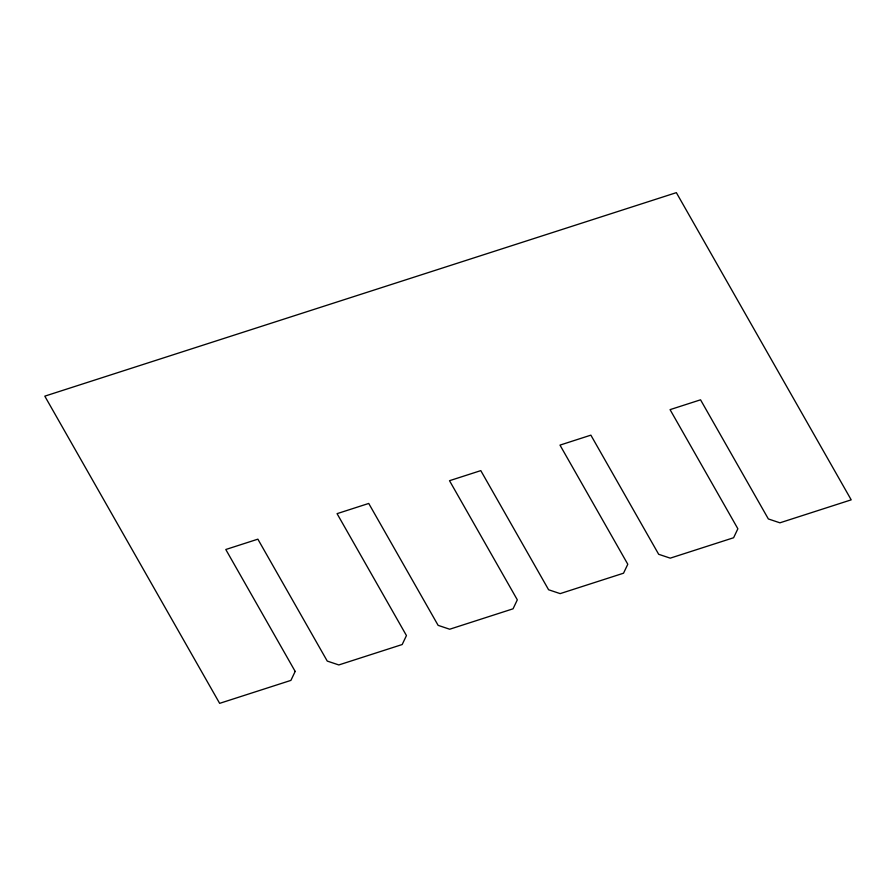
<?xml version="1.0" encoding="UTF-8"?>
<svg xmlns="http://www.w3.org/2000/svg" width="896" height="896" viewBox="0 0 896 896"><rect width="100%" height="100%" fill="white"/><g stroke="black" fill="none" stroke-linecap="round" stroke-linejoin="round"><path stroke-width="1.34" d="M295.176 671.418L290.909 680.389L219.643 703.349L44.8 396.155L676.357 192.651L851.2 499.845L779.923 522.816L768.354 518.952L700.549 399.818L670.062 409.64L737.867 528.774L733.6 537.746L670.242 558.152L658.672 554.288L590.867 435.154L559.989 445.11L627.794 564.245L623.526 573.205L560.168 593.622L548.598 589.758L480.794 470.624L449.512 480.704L517.317 599.838L513.05 608.81L449.691 629.227L438.122 625.352L368.738 503.451L337.064 513.654L406.448 635.566L402.181 644.538L338.822 664.944L327.253 661.08L257.869 539.168L225.792 549.506L295.176 671.418"/></g></svg>
